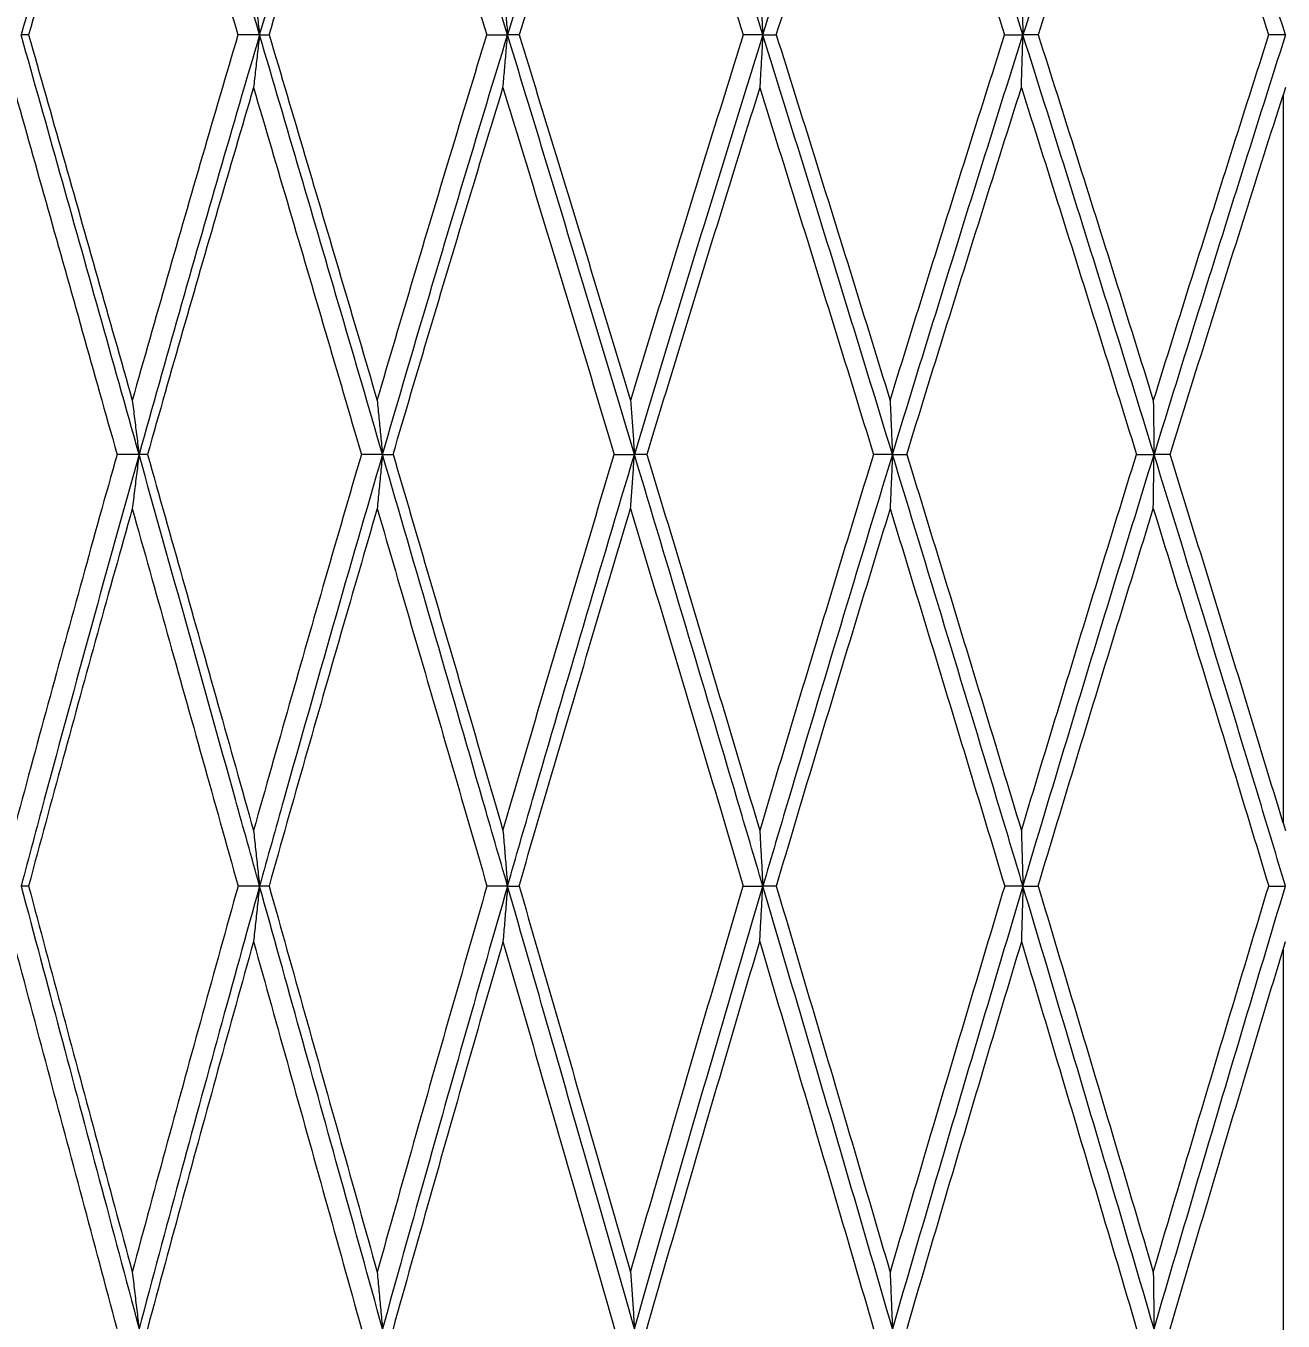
# Model space of a CAD drawing. Extents: x 1661 to 2451, y 0 to 579.
# Drawn here: x 2159.18 to 2166.99, y 453.5 to 461.55 of the extents above; entities that cross this region are included whole.
import ezdxf

# ---------------------------------------------------------------- set-up
doc = ezdxf.new("R2010")
doc.units = 0
doc.header["$LTSCALE"] = 10
doc.header["$MEASUREMENT"] = 0
doc.header["$PDMODE"] = 3
doc.header["$PDSIZE"] = -10
doc.layers.get('0').update_dxf_attribs({"linetype": 'CONTINUOUS'})
doc.layers.get('DEFPOINTS').update_dxf_attribs({"linetype": 'CONTINUOUS'})
doc.layers.add('2', color=7, linetype='CONTINUOUS', true_color=0xffffff)
doc.styles.add('Daelim Dimension', font='')
doc.styles.get('Daelim Dimension').set_extended_font_data('나눔고딕')
doc.dimstyles.new('DEFAULT', dxfattribs={"dimscale": 2, "dimtxt": 2, "dimasz": 2, "dimexe": 0, "dimexo": 2, "dimgap": 1, "dimtad": 1, "dimdec": 0, "dimzin": 9, "dimdsep": 46, "dimtxsty": 'Daelim Dimension', "dimcen": 0.5, "dimclrd": 5, "dimclre": 5, "dimclrt": 256, "dimadec": 1, "dimazin": 0, "dimtfac": 1, "dimtdec": 0, "dimtix": 1, "dimtmove": 0, "dimatfit": 3, "dimfxl": 1, "dimtolj": 1, "dimtzin": 1, "dimlwd": 9, "dimlwe": 9, "dimarcsym": 0})

# ---------------------------------------------------------------- blocks, each defined once
blk = doc.blocks.new('*D11')
at = {"color": 5, "lineweight": 9, "ltscale": 0.5, "transparency": 16777216}
for p, q in [((2146.9886, 470.7637), (1973.3175, 470.7637)), ((1975.3175, 466.7637), (1975.3175, 277.2806)), ((2140.6495, 273.2806), (1973.3175, 273.2806))]:
    blk.add_line(p, q, dxfattribs=at)
at = {"color": 5, "linetype": 'ByBlock', "lineweight": 9, "ltscale": 0.5, "transparency": 16777216}
for p, q in [((2212.6777, 377.2806), (2263.0505, 377.2806)), ((2263.0505, 373.2806), (2263.0505, 277.2806)), ((2212.6777, 273.2806), (2263.0505, 273.2806))]:
    blk.add_line(p, q, dxfattribs=at)
at = {"color": 5, "ltscale": 0.5, "transparency": 16777216}
for points in [[(1974.6508, 466.7637), (1975.9842, 466.7637), (1975.3175, 470.7637)], [(2262.3839, 373.2806), (2263.7172, 373.2806), (2263.0505, 377.2806)], [(1974.6508, 277.2806), (1975.9842, 277.2806), (1975.3175, 273.2806)], [(2262.3839, 277.2806), (2263.7172, 277.2806), (2263.0505, 273.2806)]]:
    blk.add_solid(points, dxfattribs=at)
at = {"layer": 'DEFPOINTS', "color": 0, "ltscale": 0.5, "transparency": 16777216}
for p in [(2150.9886, 470.7637), (2208.6777, 377.2806), (1975.3175, 273.2806), (2144.6495, 273.2806), (2208.6777, 273.2806), (2263.0505, 273.2806)]:
    blk.add_point(p, dxfattribs=at)
at = {"color": 7, "ltscale": 0.5, "transparency": 16777216, "insert": (1967.874, 372.0221), "char_height": 10, "attachment_point": 5, "rotation": 90, "style": 'Daelim Dimension'}
blk.add_mtext('\\A1;197', dxfattribs=at)
at = {"ltscale": 0.5, "transparency": 16777216, "insert": (2258.8874, 325.2806), "char_height": 4, "attachment_point": 5, "rotation": 90, "style": 'Daelim Dimension'}
blk.add_mtext('\\A1;104', dxfattribs=at)

msp = doc.modelspace()

# ---------------------------------------------------------------- linework, layer by layer
at = {"layer": '2', "color": 7, "linetype": 'Continuous', "lineweight": 18}
for p, q in [((2167.0035, 461.1667), (2166.9886, 461.1202)), ((2166.9886, 456.5993), (2167.0035, 456.5505)), ((2166.9886, 455.8123), (2167.0035, 455.8615))]:
    msp.add_line(p, q, dxfattribs=at)
at = {"layer": '2', "color": 7, "linetype": 'Continuous', "lineweight": 13}
for p, q in [((2166.9886, 461.1202), (2166.9886, 456.5993)), ((2166.9886, 455.8123), (2166.9886, 451.0532))]:
    msp.add_line(p, q, dxfattribs=at)
at = {"layer": '2', "color": 7, "linetype": 'Continuous', "lineweight": 18}
for points in [[(2159.8785, 464.0197), (2159.7967, 463.7459), (2159.6335, 463.1937), (2159.389, 462.3511), (2159.2268, 461.7814), (2159.1459, 461.4944)], [(2160.6277, 461.4944), (2160.543, 461.7818), (2160.3745, 462.352), (2160.1251, 463.1927), (2159.9604, 463.7455), (2159.8785, 464.0197)], [(2160.6277, 461.4944), (2160.7124, 461.7814), (2160.8818, 462.3511), (2161.1368, 463.1937), (2161.3068, 463.7459), (2161.3918, 464.0197)], [(2162.169, 461.4944), (2162.0813, 461.7818), (2161.9069, 462.352), (2161.6481, 463.1927), (2161.477, 463.7455), (2161.3918, 464.0197)], [(2162.9574, 464.0197), (2162.8699, 463.7459), (2162.6948, 463.1937), (2162.4317, 462.3511), (2162.2566, 461.7814), (2162.169, 461.4944)], [(2163.7553, 461.4944), (2163.6655, 461.7818), (2163.4867, 462.352), (2163.2211, 463.1927), (2163.0451, 463.7455), (2162.9574, 464.0197)], [(2163.7553, 461.4944), (2163.845, 461.7814), (2164.0242, 462.3511), (2164.2929, 463.1937), (2164.4715, 463.7459), (2164.5607, 464.0197)], [(2165.3718, 461.4944), (2165.2807, 461.7818), (2165.0992, 462.352), (2164.8292, 463.1927), (2164.65, 463.7455), (2164.5607, 464.0197)], [(2166.1867, 464.0197), (2166.0966, 463.7459), (2165.9162, 463.1937), (2165.6443, 462.3511), (2165.4627, 461.7814), (2165.3718, 461.4944)], [(2167.0034, 461.4944), (2166.9119, 461.7818), (2166.7294, 462.352), (2166.4575, 463.1927), (2166.2768, 463.7455), (2166.1867, 464.0197)], [(2159.8364, 463.7018), (2159.7641, 463.4599), (2159.6199, 462.9739), (2159.4052, 462.2381), (2159.2632, 461.743), (2159.1924, 461.4944)], [(2159.8364, 463.7018), (2159.9088, 463.4599), (2160.0538, 462.9739), (2160.2728, 462.2381), (2160.4196, 461.743), (2160.4932, 461.4944)], [(2160.6873, 461.4944), (2160.7612, 461.743), (2160.9096, 462.2381), (2161.1334, 462.9739), (2161.2835, 463.4599), (2161.3587, 463.7018)], [(2161.3587, 463.7018), (2161.4339, 463.4599), (2161.5847, 462.9739), (2161.8119, 462.2381), (2161.964, 461.743), (2162.0402, 461.4944)], [(2162.9336, 463.7018), (2162.8561, 463.4599), (2162.7016, 462.9739), (2162.4707, 462.2381), (2162.3174, 461.743), (2162.241, 461.4944)], [(2162.9336, 463.7018), (2163.011, 463.4599), (2163.1661, 462.9739), (2163.3994, 462.2381), (2163.5553, 461.743), (2163.6334, 461.4944)], [(2163.839, 461.4944), (2163.9173, 461.743), (2164.074, 462.2381), (2164.3098, 462.9739), (2164.4674, 463.4599), (2164.5463, 463.7018)], [(2164.5463, 463.7018), (2164.6252, 463.4599), (2164.7832, 462.9739), (2165.0204, 462.2381), (2165.1788, 461.743), (2165.258, 461.4944)], [(2166.1819, 463.7018), (2166.1023, 463.4599), (2165.9431, 462.9739), (2165.7046, 462.2381), (2165.5459, 461.743), (2165.4665, 461.4944)], [(2166.1819, 463.7018), (2166.2616, 463.4599), (2166.4208, 462.9739), (2166.6598, 462.2381), (2166.8191, 461.743), (2166.8987, 461.4944)], [(2160.5901, 461.821), (2160.5943, 461.7848), (2160.6027, 461.7124), (2160.6153, 461.6035), (2160.6236, 461.5308), (2160.6277, 461.4944)], [(2162.1405, 461.821), (2162.1437, 461.7848), (2162.15, 461.7124), (2162.1595, 461.6035), (2162.1659, 461.5308), (2162.169, 461.4944)], [(2163.7362, 461.821), (2163.7383, 461.7848), (2163.7426, 461.7124), (2163.749, 461.6035), (2163.7532, 461.5308), (2163.7553, 461.4944)], [(2165.3622, 461.821), (2165.3633, 461.7848), (2165.3654, 461.7124), (2165.3686, 461.6035), (2165.3707, 461.5308), (2165.3718, 461.4944)], [(2159.1924, 461.4944), (2159.1872, 461.4944), (2159.1769, 461.4944), (2159.1614, 461.4944), (2159.1511, 461.4944), (2159.1459, 461.4944)], [(2159.8785, 458.888), (2159.7956, 459.1838), (2159.6308, 459.7713), (2159.3868, 460.6393), (2159.2259, 461.2107), (2159.1459, 461.4944)], [(2159.1924, 461.4944), (2159.2632, 461.2454), (2159.4053, 460.7452), (2159.62, 459.9883), (2159.7641, 459.4793), (2159.8364, 459.2236)], [(2160.4932, 461.4944), (2160.4195, 461.2454), (2160.2727, 460.7452), (2160.0537, 459.9883), (2159.9087, 459.4793), (2159.8364, 459.2236)], [(2160.6277, 461.4944), (2160.5442, 461.2111), (2160.3773, 460.6402), (2160.1272, 459.7702), (2159.9613, 459.1833), (2159.8785, 458.888)], [(2160.6277, 461.4944), (2160.6128, 461.4944), (2160.5829, 461.4944), (2160.538, 461.4944), (2160.5081, 461.4944), (2160.4932, 461.4944)], [(2160.6277, 461.4944), (2160.6236, 461.4581), (2160.6153, 461.3853), (2160.6027, 461.2761), (2160.5943, 461.2032), (2160.5901, 461.1667)], [(2160.6277, 461.4944), (2160.6343, 461.4944), (2160.6476, 461.4944), (2160.6674, 461.4944), (2160.6806, 461.4944), (2160.6873, 461.4944)], [(2161.3918, 458.888), (2161.3056, 459.1838), (2161.134, 459.7713), (2160.8796, 460.6393), (2160.7114, 461.2107), (2160.6277, 461.4944)], [(2160.6873, 461.4944), (2160.7613, 461.2454), (2160.9097, 460.7452), (2161.1335, 459.9883), (2161.2835, 459.4793), (2161.3587, 459.2236)], [(2161.3587, 459.2236), (2161.4339, 459.4793), (2161.5846, 459.9883), (2161.8118, 460.7452), (2161.9639, 461.2454), (2162.0402, 461.4944)], [(2161.3918, 458.888), (2161.4779, 459.1833), (2161.6503, 459.7702), (2161.9097, 460.6402), (2162.0826, 461.2111), (2162.169, 461.4944)], [(2162.0402, 461.4944), (2162.0545, 461.4944), (2162.0831, 461.4944), (2162.1261, 461.4944), (2162.1547, 461.4944), (2162.169, 461.4944)], [(2162.1405, 461.1667), (2162.1437, 461.2032), (2162.15, 461.2761), (2162.1596, 461.3853), (2162.1659, 461.4581), (2162.169, 461.4944)], [(2162.241, 461.4944), (2162.233, 461.4944), (2162.217, 461.4944), (2162.193, 461.4944), (2162.177, 461.4944), (2162.169, 461.4944)], [(2162.9574, 458.888), (2162.8687, 459.1838), (2162.692, 459.7713), (2162.4294, 460.6393), (2162.2556, 461.2107), (2162.169, 461.4944)], [(2162.241, 461.4944), (2162.3175, 461.2454), (2162.4708, 460.7452), (2162.7017, 459.9883), (2162.8562, 459.4793), (2162.9336, 459.2236)], [(2163.6334, 461.4944), (2163.5553, 461.2454), (2163.3993, 460.7452), (2163.166, 459.9883), (2163.011, 459.4793), (2162.9336, 459.2236)], [(2163.7553, 461.4944), (2163.6668, 461.2111), (2163.4896, 460.6402), (2163.2233, 459.7702), (2163.046, 459.1833), (2162.9574, 458.888)], [(2163.7553, 461.4944), (2163.7418, 461.4944), (2163.7147, 461.4944), (2163.6741, 461.4944), (2163.647, 461.4944), (2163.6334, 461.4944)], [(2163.7553, 461.4944), (2163.7532, 461.4581), (2163.749, 461.3853), (2163.7426, 461.2761), (2163.7383, 461.2032), (2163.7362, 461.1667)], [(2164.5607, 458.888), (2164.4703, 459.1838), (2164.29, 459.7713), (2164.0218, 460.6393), (2163.8439, 461.2107), (2163.7553, 461.4944)], [(2163.7553, 461.4944), (2163.7646, 461.4944), (2163.7832, 461.4944), (2163.8111, 461.4944), (2163.8297, 461.4944), (2163.839, 461.4944)], [(2163.839, 461.4944), (2163.9173, 461.2454), (2164.0741, 460.7452), (2164.3099, 459.9883), (2164.4675, 459.4793), (2164.5463, 459.2236)], [(2164.5463, 459.2236), (2164.6252, 459.4793), (2164.7831, 459.9883), (2165.0203, 460.7452), (2165.1787, 461.2454), (2165.258, 461.4944)], [(2164.5607, 458.888), (2164.651, 459.1833), (2164.8315, 459.7702), (2165.1022, 460.6402), (2165.282, 461.2111), (2165.3718, 461.4944)], [(2165.258, 461.4944), (2165.2706, 461.4944), (2165.296, 461.4944), (2165.3339, 461.4944), (2165.3592, 461.4944), (2165.3718, 461.4944)], [(2165.3622, 461.1667), (2165.3633, 461.2032), (2165.3654, 461.2761), (2165.3686, 461.3853), (2165.3707, 461.4581), (2165.3718, 461.4944)], [(2166.1867, 458.888), (2166.0954, 459.1838), (2165.9133, 459.7713), (2165.6419, 460.6393), (2165.4617, 461.2107), (2165.3718, 461.4944)], [(2165.4665, 461.4944), (2165.456, 461.4944), (2165.4349, 461.4944), (2165.4034, 461.4944), (2165.3823, 461.4944), (2165.3718, 461.4944)], [(2165.4665, 461.4944), (2165.5459, 461.2454), (2165.7047, 460.7452), (2165.9432, 459.9883), (2166.1023, 459.4793), (2166.1819, 459.2236)], [(2166.8987, 461.4944), (2166.819, 461.2454), (2166.6597, 460.7452), (2166.4207, 459.9883), (2166.2615, 459.4793), (2166.1819, 459.2236)], [(2167.0034, 461.4944), (2166.9132, 461.2111), (2166.7324, 460.6402), (2166.4598, 459.7702), (2166.2778, 459.1833), (2166.1867, 458.888)], [(2167.0034, 461.4944), (2166.9918, 461.4944), (2166.9685, 461.4944), (2166.9337, 461.4944), (2166.9104, 461.4944), (2166.8987, 461.4944)], [(2159.0995, 461.1667), (2159.1701, 460.9168), (2159.3118, 460.4148), (2159.5259, 459.6553), (2159.6697, 459.1445), (2159.7418, 458.888)], [(2160.5901, 461.1667), (2160.5162, 460.9168), (2160.369, 460.4148), (2160.1494, 459.6553), (2160.0039, 459.1445), (2159.9313, 458.888)], [(2160.5901, 461.1667), (2160.6639, 460.9168), (2160.812, 460.4148), (2161.0355, 459.6553), (2161.1852, 459.1445), (2161.2602, 458.888)], [(2161.4574, 458.888), (2161.5328, 459.1445), (2161.6839, 459.6553), (2161.9116, 460.4148), (2162.0641, 460.9168), (2162.1405, 461.1667)], [(2162.1405, 461.1667), (2162.2169, 460.9168), (2162.37, 460.4148), (2162.6006, 459.6553), (2162.7549, 459.1445), (2162.8322, 458.888)], [(2163.7362, 461.1667), (2163.6579, 460.9168), (2163.5017, 460.4148), (2163.268, 459.6553), (2163.1126, 459.1445), (2163.0351, 458.888)], [(2163.7362, 461.1667), (2163.8144, 460.9168), (2163.9711, 460.4148), (2164.2067, 459.6553), (2164.3642, 459.1445), (2164.443, 458.888)], [(2164.6498, 458.888), (2164.7287, 459.1445), (2164.8868, 459.6553), (2165.1243, 460.4148), (2165.2829, 460.9168), (2165.3622, 461.1667)], [(2165.3622, 461.1667), (2165.4416, 460.9168), (2165.6003, 460.4148), (2165.8388, 459.6553), (2165.998, 459.1445), (2166.0776, 458.888)], [(2166.2863, 458.888), (2166.3643, 459.1392), (2166.5203, 459.6394), (2166.7545, 460.3835), (2166.9106, 460.8753), (2166.9886, 461.1202)], [(2159.8364, 459.2236), (2159.8411, 459.1865), (2159.8505, 459.112), (2159.8645, 459.0001), (2159.8739, 458.9254), (2159.8785, 458.888)], [(2161.3587, 459.2236), (2161.3624, 459.1865), (2161.3698, 459.112), (2161.3808, 459.0001), (2161.3882, 458.9254), (2161.3918, 458.888)], [(2162.9336, 459.2236), (2162.9362, 459.1865), (2162.9416, 459.112), (2162.9495, 459.0001), (2162.9548, 458.9254), (2162.9574, 458.888)], [(2164.5463, 459.2236), (2164.5479, 459.1865), (2164.5511, 459.112), (2164.5559, 459.0001), (2164.5591, 458.9254), (2164.5607, 458.888)], [(2166.1819, 459.2236), (2166.1824, 459.1865), (2166.1835, 459.112), (2166.1851, 459.0001), (2166.1861, 458.9254), (2166.1867, 458.888)], [(2159.7418, 458.888), (2159.6697, 458.6315), (2159.5261, 458.1163), (2159.3119, 457.3371), (2159.1701, 456.8134), (2159.0995, 456.5505)], [(2159.8785, 458.888), (2159.8633, 458.888), (2159.833, 458.888), (2159.7874, 458.888), (2159.757, 458.888), (2159.7418, 458.888)], [(2159.8785, 458.888), (2159.8739, 458.8506), (2159.8646, 458.7759), (2159.8505, 458.6637), (2159.8411, 458.5888), (2159.8364, 458.5513)], [(2159.9313, 458.888), (2159.9254, 458.888), (2159.9137, 458.888), (2159.8961, 458.888), (2159.8844, 458.888), (2159.8785, 458.888)], [(2159.9313, 458.888), (2160.0038, 458.6315), (2160.1492, 458.1163), (2160.3689, 457.3371), (2160.5162, 456.8134), (2160.5901, 456.5505)], [(2161.2602, 458.888), (2161.1852, 458.6315), (2161.0356, 458.1163), (2160.8122, 457.3371), (2160.664, 456.8134), (2160.5901, 456.5505)], [(2161.3918, 458.888), (2161.3772, 458.888), (2161.348, 458.888), (2161.3041, 458.888), (2161.2749, 458.888), (2161.2602, 458.888)], [(2161.3918, 458.888), (2161.3882, 458.8506), (2161.3809, 458.7759), (2161.3698, 458.6637), (2161.3624, 458.5888), (2161.3587, 458.5513)], [(2161.3918, 458.888), (2161.3991, 458.888), (2161.4137, 458.888), (2161.4355, 458.888), (2161.4501, 458.888), (2161.4574, 458.888)], [(2161.4574, 458.888), (2161.5327, 458.6315), (2161.6838, 458.1163), (2161.9115, 457.3371), (2162.064, 456.8134), (2162.1405, 456.5505)], [(2162.1405, 456.5505), (2162.2169, 456.8134), (2162.3701, 457.3371), (2162.6007, 458.1163), (2162.755, 458.6315), (2162.8322, 458.888)], [(2162.8322, 458.888), (2162.8461, 458.888), (2162.874, 458.888), (2162.9157, 458.888), (2162.9435, 458.888), (2162.9574, 458.888)], [(2162.9336, 458.5513), (2162.9363, 458.5888), (2162.9416, 458.6637), (2162.9495, 458.7759), (2162.9548, 458.8506), (2162.9574, 458.888)], [(2163.0351, 458.888), (2163.0265, 458.888), (2163.0092, 458.888), (2162.9833, 458.888), (2162.9661, 458.888), (2162.9574, 458.888)], [(2163.0351, 458.888), (2163.1126, 458.6315), (2163.2678, 458.1163), (2163.5015, 457.3371), (2163.6579, 456.8134), (2163.7362, 456.5505)], [(2164.443, 458.888), (2164.3642, 458.6315), (2164.2069, 458.1163), (2163.9712, 457.3371), (2163.8145, 456.8134), (2163.7362, 456.5505)], [(2164.5607, 458.888), (2164.5476, 458.888), (2164.5215, 458.888), (2164.4823, 458.888), (2164.4561, 458.888), (2164.443, 458.888)], [(2164.5607, 458.888), (2164.5591, 458.8506), (2164.556, 458.7759), (2164.5512, 458.6637), (2164.548, 458.5888), (2164.5463, 458.5513)], [(2164.5607, 458.888), (2164.5706, 458.888), (2164.5904, 458.888), (2164.6201, 458.888), (2164.6399, 458.888), (2164.6498, 458.888)], [(2164.6498, 458.888), (2164.7287, 458.6315), (2164.8867, 458.1163), (2165.1242, 457.3371), (2165.2828, 456.8134), (2165.3622, 456.5505)], [(2165.3622, 456.5505), (2165.4416, 456.8134), (2165.6005, 457.3371), (2165.839, 458.1163), (2165.998, 458.6315), (2166.0776, 458.888)], [(2165.3718, 456.2065), (2165.4625, 456.5096), (2165.6439, 457.1125), (2165.9158, 458.0073), (2166.0965, 458.5957), (2166.1867, 458.888)], [(2166.0776, 458.888), (2166.0897, 458.888), (2166.114, 458.888), (2166.1503, 458.888), (2166.1746, 458.888), (2166.1867, 458.888)], [(2166.1819, 458.5513), (2166.1824, 458.5888), (2166.1835, 458.6637), (2166.1851, 458.7759), (2166.1861, 458.8506), (2166.1867, 458.888)], [(2166.2863, 458.888), (2166.2752, 458.888), (2166.253, 458.888), (2166.2198, 458.888), (2166.1977, 458.888), (2166.1867, 458.888)], [(2166.9886, 456.5993), (2166.9105, 456.8567), (2166.7544, 457.3694), (2166.5202, 458.1323), (2166.3642, 458.6368), (2166.2863, 458.888)], [(2159.8364, 458.5513), (2159.7641, 458.294), (2159.62, 457.7772), (2159.4051, 456.9956), (2159.2628, 456.4702), (2159.1919, 456.2065)], [(2159.8364, 458.5513), (2159.9087, 458.294), (2160.0538, 457.7772), (2160.2729, 456.9956), (2160.4199, 456.4702), (2160.4937, 456.2065)], [(2161.3587, 458.5513), (2161.2835, 458.294), (2161.1335, 457.7772), (2160.9094, 456.9956), (2160.7609, 456.4702), (2160.6867, 456.2065)], [(2161.3587, 458.5513), (2161.4339, 458.294), (2161.5847, 457.7772), (2161.812, 456.9956), (2161.9644, 456.4702), (2162.0407, 456.2065)], [(2162.2404, 456.2065), (2162.3171, 456.4702), (2162.4706, 456.9956), (2162.7016, 457.7772), (2162.8562, 458.294), (2162.9336, 458.5513)], [(2162.9336, 458.5513), (2163.011, 458.294), (2163.166, 457.7772), (2163.3995, 456.9956), (2163.5557, 456.4702), (2163.6339, 456.2065)], [(2164.5463, 458.5513), (2164.4675, 458.294), (2164.3099, 457.7772), (2164.0739, 456.9956), (2163.9169, 456.4702), (2163.8385, 456.2065)], [(2164.5463, 458.5513), (2164.6252, 458.294), (2164.7831, 457.7772), (2165.0206, 456.9956), (2165.1791, 456.4702), (2165.2585, 456.2065)], [(2165.466, 456.2065), (2165.5455, 456.4702), (2165.7045, 456.9956), (2165.9431, 457.7772), (2166.1023, 458.294), (2166.1819, 458.5513)], [(2166.1819, 458.5513), (2166.2615, 458.294), (2166.4208, 457.7772), (2166.66, 456.9956), (2166.8195, 456.4702), (2166.8993, 456.2065)], [(2160.5901, 456.5505), (2160.5943, 456.5123), (2160.6027, 456.4361), (2160.6152, 456.3214), (2160.6236, 456.2448), (2160.6277, 456.2065)], [(2162.1405, 456.5505), (2162.1437, 456.5123), (2162.15, 456.4361), (2162.1595, 456.3214), (2162.1659, 456.2448), (2162.169, 456.2065)], [(2163.7362, 456.5505), (2163.7383, 456.5123), (2163.7426, 456.4361), (2163.7489, 456.3214), (2163.7532, 456.2448), (2163.7553, 456.2065)], [(2165.3622, 456.5505), (2165.3633, 456.5123), (2165.3654, 456.4361), (2165.3686, 456.3214), (2165.3707, 456.2448), (2165.3718, 456.2065)], [(2159.1919, 456.2065), (2159.1868, 456.2065), (2159.1766, 456.2065), (2159.1612, 456.2065), (2159.151, 456.2065), (2159.1459, 456.2065)], [(2159.1459, 456.2065), (2159.2259, 455.9061), (2159.3868, 455.3018), (2159.6309, 454.3857), (2159.7956, 453.7671), (2159.8785, 453.4561)], [(2159.1919, 456.2065), (2159.2627, 455.943), (2159.4048, 455.4141), (2159.6197, 454.6145), (2159.764, 454.0774), (2159.8364, 453.8078)], [(2160.4937, 456.2065), (2160.42, 455.943), (2160.2732, 455.4141), (2160.0541, 454.6145), (2159.9088, 454.0774), (2159.8364, 453.8078)], [(2160.6277, 456.2065), (2160.5441, 455.9064), (2160.3771, 455.3026), (2160.1271, 454.3847), (2159.9613, 453.7667), (2159.8785, 453.4561)], [(2160.6277, 456.2065), (2160.6128, 456.2065), (2160.5831, 456.2065), (2160.5384, 456.2065), (2160.5086, 456.2065), (2160.4937, 456.2065)], [(2160.6277, 456.2065), (2160.6236, 456.1682), (2160.6153, 456.0917), (2160.6027, 455.9767), (2160.5943, 455.8999), (2160.5901, 455.8615)], [(2160.6867, 456.2065), (2160.6802, 456.2065), (2160.6671, 456.2065), (2160.6474, 456.2065), (2160.6343, 456.2065), (2160.6277, 456.2065)], [(2161.3918, 453.4561), (2161.3057, 453.7671), (2161.1341, 454.3857), (2160.8796, 455.3018), (2160.7114, 455.9061), (2160.6277, 456.2065)], [(2160.6867, 456.2065), (2160.7607, 455.943), (2160.9092, 455.4141), (2161.1332, 454.6145), (2161.2834, 454.0774), (2161.3587, 453.8078)], [(2162.0407, 456.2065), (2161.9645, 455.943), (2161.8123, 455.4141), (2161.585, 454.6145), (2161.434, 454.0774), (2161.3587, 453.8078)], [(2162.169, 456.2065), (2162.0825, 455.9064), (2161.9096, 455.3026), (2161.6502, 454.3847), (2161.4779, 453.7667), (2161.3918, 453.4561)], [(2162.169, 456.2065), (2162.1548, 456.2065), (2162.1263, 456.2065), (2162.0835, 456.2065), (2162.055, 456.2065), (2162.0407, 456.2065)], [(2162.169, 456.2065), (2162.1659, 456.1682), (2162.1596, 456.0917), (2162.1501, 455.9767), (2162.1437, 455.8999), (2162.1405, 455.8615)], [(2162.169, 456.2065), (2162.1769, 456.2065), (2162.1928, 456.2065), (2162.2166, 456.2065), (2162.2325, 456.2065), (2162.2404, 456.2065)], [(2162.9574, 453.4561), (2162.8687, 453.7671), (2162.6921, 454.3857), (2162.4294, 455.3018), (2162.2556, 455.9061), (2162.169, 456.2065)], [(2162.2404, 456.2065), (2162.3169, 455.943), (2162.4703, 455.4141), (2162.7013, 454.6145), (2162.856, 454.0774), (2162.9336, 453.8078)], [(2162.9336, 453.8078), (2163.0111, 454.0774), (2163.1664, 454.6145), (2163.3998, 455.4141), (2163.5558, 455.943), (2163.6339, 456.2065)], [(2162.9574, 453.4561), (2163.046, 453.7667), (2163.2233, 454.3847), (2163.4895, 455.3026), (2163.6667, 455.9064), (2163.7553, 456.2065)], [(2163.6339, 456.2065), (2163.6474, 456.2065), (2163.6744, 456.2065), (2163.7149, 456.2065), (2163.7418, 456.2065), (2163.7553, 456.2065)], [(2163.7362, 455.8615), (2163.7383, 455.8999), (2163.7426, 455.9767), (2163.749, 456.0917), (2163.7532, 456.1682), (2163.7553, 456.2065)], [(2164.5607, 453.4561), (2164.4703, 453.7671), (2164.2901, 454.3857), (2164.0218, 455.3018), (2163.844, 455.9061), (2163.7553, 456.2065)], [(2163.8385, 456.2065), (2163.8292, 456.2065), (2163.8107, 456.2065), (2163.783, 456.2065), (2163.7645, 456.2065), (2163.7553, 456.2065)], [(2163.8385, 456.2065), (2163.9168, 455.943), (2164.0736, 455.4141), (2164.3096, 454.6145), (2164.4673, 454.0774), (2164.5463, 453.8078)], [(2165.2585, 456.2065), (2165.1793, 455.943), (2165.0209, 455.4141), (2164.7834, 454.6145), (2164.6253, 454.0774), (2164.5463, 453.8078)], [(2165.3718, 456.2065), (2165.282, 455.9064), (2165.1021, 455.3026), (2164.8314, 454.3847), (2164.651, 453.7667), (2164.5607, 453.4561)], [(2165.3718, 456.2065), (2165.3592, 456.2065), (2165.3341, 456.2065), (2165.2963, 456.2065), (2165.2711, 456.2065), (2165.2585, 456.2065)], [(2165.3718, 456.2065), (2165.3707, 456.1682), (2165.3686, 456.0917), (2165.3654, 455.9767), (2165.3633, 455.8999), (2165.3622, 455.8615)], [(2166.1867, 453.4561), (2166.0954, 453.7671), (2165.9134, 454.3857), (2165.642, 455.3018), (2165.4617, 455.9061), (2165.3718, 456.2065)], [(2165.3718, 456.2065), (2165.3823, 456.2065), (2165.4032, 456.2065), (2165.4346, 456.2065), (2165.4555, 456.2065), (2165.466, 456.2065)], [(2165.466, 456.2065), (2165.5453, 455.943), (2165.7041, 455.4141), (2165.9428, 454.6145), (2166.1022, 454.0774), (2166.1819, 453.8078)], [(2166.1819, 453.8078), (2166.2617, 454.0774), (2166.4211, 454.6146), (2166.6603, 455.4141), (2166.8196, 455.943), (2166.8993, 456.2065)], [(2166.1867, 453.4561), (2166.2778, 453.7667), (2166.4598, 454.3847), (2166.7323, 455.3026), (2166.9132, 455.9064), (2167.0034, 456.2065)], [(2166.8993, 456.2065), (2166.9109, 456.2065), (2166.934, 456.2065), (2166.9687, 456.2065), (2166.9918, 456.2065), (2167.0034, 456.2065)], [(2159.7422, 453.4561), (2159.67, 453.7264), (2159.526, 454.265), (2159.3118, 455.0668), (2159.1701, 455.5973), (2159.0995, 455.8615)], [(2160.5901, 455.8615), (2160.5163, 455.5973), (2160.369, 455.0668), (2160.1493, 454.265), (2160.0036, 453.7264), (2159.9309, 453.4561)], [(2160.5901, 455.8615), (2160.6639, 455.5973), (2160.812, 455.0668), (2161.0356, 454.265), (2161.1855, 453.7264), (2161.2607, 453.4561)], [(2162.1405, 455.8615), (2162.0641, 455.5973), (2161.9116, 455.0668), (2161.6838, 454.265), (2161.5325, 453.7264), (2161.457, 453.4561)], [(2162.1405, 455.8615), (2162.2169, 455.5973), (2162.37, 455.0668), (2162.6007, 454.265), (2162.7552, 453.7264), (2162.8326, 453.4561)], [(2163.0347, 453.4561), (2163.1123, 453.7264), (2163.2678, 454.265), (2163.5017, 455.0668), (2163.6579, 455.5973), (2163.7362, 455.8615)], [(2163.7362, 455.8615), (2163.8144, 455.5973), (2163.971, 455.0668), (2164.2068, 454.265), (2164.3645, 453.7264), (2164.4434, 453.4561)], [(2165.3622, 455.8615), (2165.2829, 455.5973), (2165.1243, 455.0668), (2164.8867, 454.265), (2164.7284, 453.7264), (2164.6493, 453.4561)], [(2165.3622, 455.8615), (2165.4415, 455.5973), (2165.6003, 455.0668), (2165.8389, 454.265), (2165.9983, 453.7264), (2166.078, 453.4561)], [(2166.2858, 453.4561), (2166.364, 453.7208), (2166.5202, 454.2483), (2166.7545, 455.0337), (2166.9106, 455.5535), (2166.9886, 455.8123)], [(2159.8364, 453.8078), (2159.8411, 453.7689), (2159.8505, 453.6908), (2159.8645, 453.5736), (2159.8739, 453.4953), (2159.8785, 453.4561)], [(2161.3587, 453.8078), (2161.3624, 453.7689), (2161.3698, 453.6908), (2161.3808, 453.5736), (2161.3882, 453.4953), (2161.3918, 453.4561)], [(2162.9336, 453.8078), (2162.9362, 453.7689), (2162.9416, 453.6908), (2162.9495, 453.5736), (2162.9548, 453.4953), (2162.9574, 453.4561)], [(2164.5463, 453.8078), (2164.5479, 453.7689), (2164.5512, 453.6908), (2164.5559, 453.5736), (2164.5591, 453.4953), (2164.5607, 453.4561)], [(2166.1819, 453.8078), (2166.1824, 453.7689), (2166.1835, 453.6909), (2166.1851, 453.5736), (2166.1861, 453.4953), (2166.1867, 453.4561)]]:
    msp.add_open_spline(points, degree=3, dxfattribs=at)
for points, knots in [([(2159.8785, 458.888), (2159.6804, 458.1812), (2159.4356, 457.2895), (2159.1937, 456.3861), (2159.1459, 456.2065)], [0, 0, 0, 0, 0.801627, 1, 1, 1, 1]), ([(2160.6277, 456.2065), (2160.5777, 456.3861), (2160.3258, 457.2895), (2160.0766, 458.1812), (2159.8785, 458.888)], [0, 0, 0, 0, 0.198374, 1, 1, 1, 1]), ([(2161.3918, 458.888), (2161.1858, 458.1812), (2160.9306, 457.2895), (2160.6778, 456.3861), (2160.6277, 456.2065)], [0, 0, 0, 0, 0.801626, 1, 1, 1, 1]), ([(2162.169, 456.2065), (2162.1172, 456.3861), (2161.8565, 457.2895), (2161.5978, 458.1812), (2161.3918, 458.888)], [0, 0, 0, 0, 0.198374, 1, 1, 1, 1]), ([(2162.169, 456.2065), (2162.2208, 456.3861), (2162.4822, 457.2895), (2162.7454, 458.1812), (2162.9574, 458.888)], [0, 0, 0, 0, 0.198373, 1, 1, 1, 1]), ([(2163.7553, 456.2065), (2163.7023, 456.3861), (2163.4352, 457.2895), (2163.1695, 458.1812), (2162.9574, 458.888)], [0, 0, 0, 0, 0.198374, 1, 1, 1, 1]), ([(2164.5607, 458.888), (2164.3446, 458.1812), (2164.0759, 457.2895), (2163.8083, 456.3861), (2163.7553, 456.2065)], [0, 0, 0, 0, 0.801626, 1, 1, 1, 1]), ([(2165.3718, 456.2065), (2165.318, 456.3861), (2165.047, 457.2895), (2164.7768, 458.1812), (2164.5607, 458.888)], [0, 0, 0, 0, 0.198374, 1, 1, 1, 1]), ([(2167.0034, 456.2065), (2166.9494, 456.3861), (2166.677, 457.2895), (2166.4047, 458.1812), (2166.1867, 458.888)], [0, 0, 0, 0, 0.198374, 1, 1, 1, 1])]:
    msp.add_open_spline(points, degree=3, knots=knots, dxfattribs=at)

# ---------------------------------------------------------------- dimensions: what is measured, and where the dimension line sits
at = {"color": 5, "ltscale": 0.5}
dim = msp.add_linear_dim(base=(1975.3175, 273.2806), p1=(2150.9886, 470.7637), p2=(2144.6495, 273.2806), angle=90, dimstyle='DEFAULT', override={"dimtxt": 5, "dimexe": 1, "dimclrt": 7}, dxfattribs=at)
dim.commit()
dim.dimension.update_dxf_attribs({"geometry": '*D11', "text_midpoint": (1967.874, 372.0221)})

doc.saveas('drawing.dxf')
